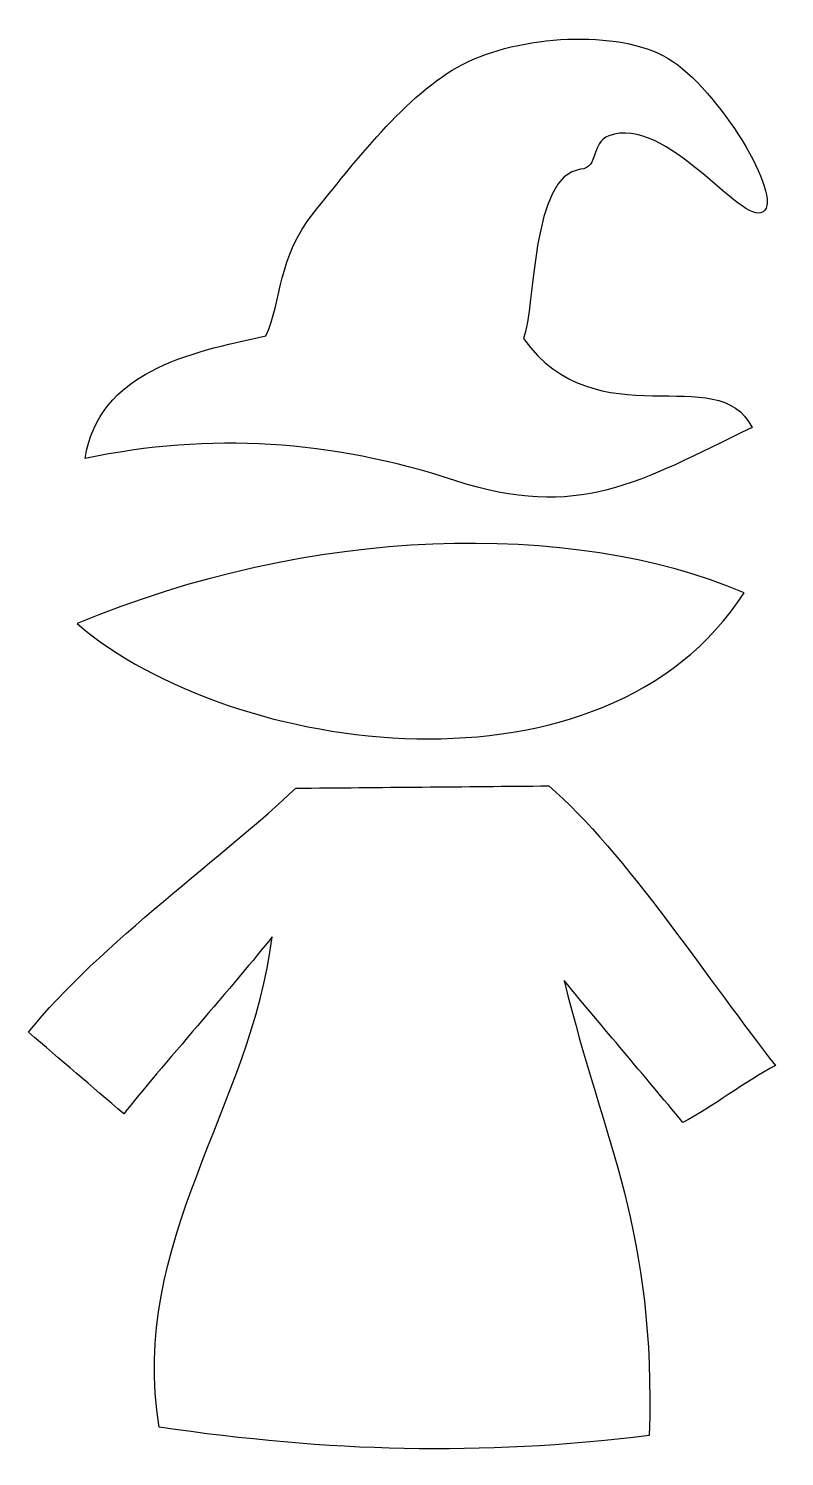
# Model space of a CAD drawing. Header units: centimetres. Extents: x -5.2 to 5.3, y -9.8 to 9.9.
import ezdxf

# ---------------------------------------------------------------- set-up
doc = ezdxf.new("R2010")
doc.units = ezdxf.units.CM
doc.header["$MEASUREMENT"] = 0
doc.layers.add('Camada 1', color=7, linetype='Continuous')

msp = doc.modelspace()

# ---------------------------------------------------------------- linework, layer by layer
at = {"layer": 'Camada 1'}
for points, knots in [([(-4.37772, 3.93859), (-2.6442, 4.30308), (-0.97986, 4.19206), (0.7294, 3.6358), (0.7294, 3.6358), (2.43879, 3.07954), (3.26374, 3.60699), (4.83327, 4.36605), (4.83327, 4.36605), (4.36607, 5.31294), (2.68996, 4.18248), (1.67713, 5.59345), (1.67713, 5.59345), (1.84787, 6.04745), (1.77754, 7.85558), (2.46522, 7.92946), (2.46522, 7.92946), (2.72377, 7.95714), (2.60548, 8.30041), (2.85585, 8.39304), (2.85585, 8.39304), (3.65746, 8.68948), (4.69029, 7.14262), (4.98538, 7.34137), (4.98538, 7.34137), (5.28068, 7.5402), (4.36554, 9.04743), (3.67495, 9.45978), (3.67495, 9.45978), (2.98426, 9.87213), (1.60908, 9.77974), (0.83637, 9.3781), (0.83637, 9.3781), (0.06358, 8.97644), (-0.69633, 7.97713), (-1.21098, 7.34136), (-1.21098, 7.34136), (-1.72594, 6.70559), (-1.65696, 6.11602), (-1.87995, 5.63321), (-1.87995, 5.63321), (-2.965, 5.39395), (-4.1797, 5.13895), (-4.37772, 3.93859)], [0, 0, 0, 0, 0.08333333, 0.08333333, 0.08333333, 0.08333333, 0.16666667, 0.16666667, 0.16666667, 0.16666667, 0.25, 0.25, 0.25, 0.25, 0.33333333, 0.33333333, 0.33333333, 0.33333333, 0.41666667, 0.41666667, 0.41666667, 0.41666667, 0.5, 0.5, 0.5, 0.5, 0.58333333, 0.58333333, 0.58333333, 0.58333333, 0.66666667, 0.66666667, 0.66666667, 0.66666667, 0.75, 0.75, 0.75, 0.75, 0.83333333, 0.83333333, 0.83333333, 0.83333333, 1, 1, 1, 1]), ([(-4.48797, 1.66021), (-1.2799, 3.0004), (2.3323, 3.10145), (4.72302, 2.08746), (4.72302, 2.08746), (2.81342, -0.88657), (-2.34572, -0.17153), (-4.48797, 1.66021)], [0, 0, 0, 0, 0.33333333, 0.33333333, 0.33333333, 0.33333333, 1, 1, 1, 1]), ([(-1.46838, -0.61084), (-2.38252, -1.48926), (-4.19669, -2.77492), (-5.1575, -3.97947), (-5.1575, -3.97947), (-4.71924, -4.35449), (-4.28086, -4.72959), (-3.84247, -5.10469), (-3.84247, -5.10469), (-3.36664, -4.50411), (-2.27002, -3.26338), (-1.79409, -2.66277), (-1.79409, -2.66277), (-2.07315, -4.98817), (-3.77296, -6.8715), (-3.35344, -9.42978), (-3.35344, -9.42978), (-0.98187, -9.77064), (1.04216, -9.83248), (3.41397, -9.54487), (3.41397, -9.54487), (3.50303, -6.7065), (2.79963, -5.54403), (2.23681, -3.26443), (2.23681, -3.26443), (2.78394, -3.92517), (3.33094, -4.56269), (3.87805, -5.22333), (3.87805, -5.22333), (4.28905, -5.00793), (4.74647, -4.65291), (5.15747, -4.43752), (5.15747, -4.43752), (4.29977, -3.36059), (3.06996, -1.46929), (2.02607, -0.57862), (2.02607, -0.57862), (0.86114, -0.58931), (-0.30364, -0.60013), (-1.46838, -0.61084)], [0, 0, 0, 0, 0.09090909, 0.09090909, 0.09090909, 0.09090909, 0.18181818, 0.18181818, 0.18181818, 0.18181818, 0.27272727, 0.27272727, 0.27272727, 0.27272727, 0.36363636, 0.36363636, 0.36363636, 0.36363636, 0.45454545, 0.45454545, 0.45454545, 0.45454545, 0.54545455, 0.54545455, 0.54545455, 0.54545455, 0.63636364, 0.63636364, 0.63636364, 0.63636364, 0.72727273, 0.72727273, 0.72727273, 0.72727273, 0.81818182, 0.81818182, 0.81818182, 0.81818182, 1, 1, 1, 1])]:
    msp.add_open_spline(points, degree=3, knots=knots, dxfattribs=at)

doc.saveas('drawing.dxf')
